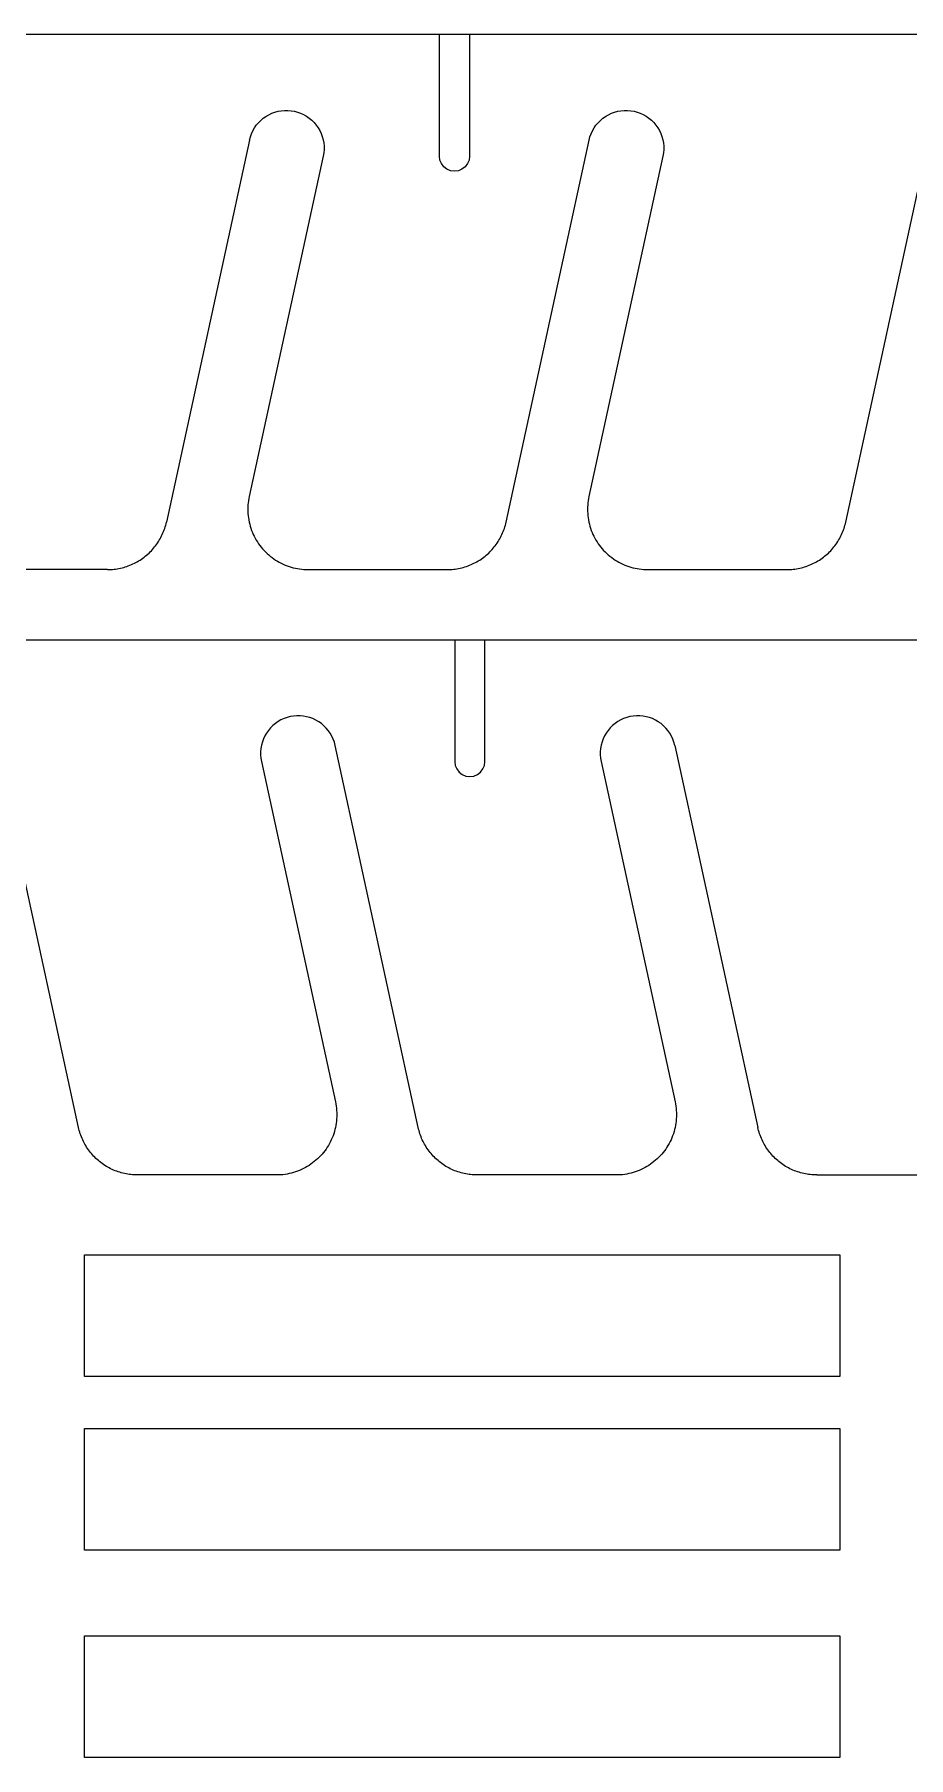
# Model space of a CAD drawing. Extents: x -30.9 to 30.9, y -19.5 to 19.5.
# Drawn here: x 0.07 to 14.55, y -14.21 to 14.34 of the extents above; entities that cross this region are included whole.
import ezdxf

# ---------------------------------------------------------------- set-up
doc = ezdxf.new("R2010")
doc.units = 0
doc.header["$MEASUREMENT"] = 0
doc.layers.get('0').update_dxf_attribs({"linetype": 'CONTINUOUS'})

msp = doc.modelspace()

# ---------------------------------------------------------------- linework, layer by layer
for p, q in [((6.776, 14.34), (-3.981, 14.34)), ((6.776, 12.325), (6.776, 14.34)), ((7.276, 14.34), (6.776, 14.34)), ((7.276, 14.34), (7.276, 12.325)), ((18.033, 14.34), (7.276, 14.34)), ((3.743, 12.836), (3.778, 12.878)), ((3.778, 12.878), (3.817, 12.917)), ((3.817, 12.917), (3.858, 12.952)), ((3.858, 12.952), (3.903, 12.983)), ((3.903, 12.983), (3.95, 13.011)), ((3.95, 13.011), (3.999, 13.034)), ((3.999, 13.034), (4.05, 13.053)), ((4.05, 13.053), (4.103, 13.067)), ((4.103, 13.067), (4.157, 13.077)), ((4.157, 13.077), (4.211, 13.082)), ((4.211, 13.082), (4.266, 13.082)), ((4.266, 13.082), (4.32, 13.077)), ((4.32, 13.077), (4.374, 13.068)), ((4.374, 13.068), (4.426, 13.054)), ((4.426, 13.054), (4.478, 13.036)), ((4.478, 13.036), (4.527, 13.013)), ((4.527, 13.013), (4.574, 12.986)), ((4.574, 12.986), (4.619, 12.955)), ((4.619, 12.955), (4.661, 12.92)), ((4.661, 12.92), (4.7, 12.882)), ((4.7, 12.882), (4.735, 12.84)), ((9.372, 12.836), (9.407, 12.878)), ((9.407, 12.878), (9.445, 12.917)), ((9.445, 12.917), (9.487, 12.952)), ((9.487, 12.952), (9.531, 12.983)), ((9.531, 12.983), (9.578, 13.011)), ((9.578, 13.011), (9.628, 13.034)), ((9.628, 13.034), (9.679, 13.053)), ((9.679, 13.053), (9.732, 13.067)), ((9.732, 13.067), (9.785, 13.077)), ((9.785, 13.077), (9.839, 13.082)), ((9.839, 13.082), (9.894, 13.082)), ((9.894, 13.082), (9.948, 13.077)), ((9.948, 13.077), (10.002, 13.068)), ((10.002, 13.068), (10.055, 13.054)), ((10.055, 13.054), (10.106, 13.036)), ((10.106, 13.036), (10.156, 13.013)), ((10.156, 13.013), (10.203, 12.986)), ((10.203, 12.986), (10.248, 12.955)), ((10.248, 12.955), (10.29, 12.92)), ((10.29, 12.92), (10.328, 12.882)), ((10.328, 12.882), (10.364, 12.84)), ((3.63, 12.59), (2.254, 6.26)), ((3.63, 12.59), (3.644, 12.643)), ((3.644, 12.643), (3.662, 12.694)), ((3.662, 12.694), (3.685, 12.744)), ((3.685, 12.744), (3.712, 12.791)), ((3.712, 12.791), (3.743, 12.836)), ((4.735, 12.84), (4.767, 12.795)), ((4.767, 12.795), (4.794, 12.748)), ((4.794, 12.748), (4.817, 12.699)), ((4.817, 12.699), (4.836, 12.648)), ((4.836, 12.648), (4.85, 12.595)), ((4.85, 12.595), (4.86, 12.542)), ((7.883, 6.26), (9.259, 12.59)), ((9.259, 12.59), (9.272, 12.643)), ((9.272, 12.643), (9.291, 12.694)), ((9.291, 12.694), (9.314, 12.744)), ((9.314, 12.744), (9.341, 12.791)), ((9.341, 12.791), (9.372, 12.836)), ((10.364, 12.84), (10.395, 12.795)), ((10.395, 12.795), (10.423, 12.748)), ((10.423, 12.748), (10.446, 12.699)), ((10.446, 12.699), (10.465, 12.648)), ((10.465, 12.648), (10.479, 12.595)), ((10.479, 12.595), (10.489, 12.542)), ((13.511, 6.26), (14.887, 12.59)), ((4.852, 12.325), (3.626, 6.685)), ((4.861, 12.378), (4.852, 12.325)), ((4.86, 12.542), (4.865, 12.487)), ((4.865, 12.433), (4.861, 12.378)), ((4.865, 12.487), (4.865, 12.433)), ((6.785, 12.26), (6.776, 12.325)), ((7.276, 12.325), (7.268, 12.26)), ((10.48, 12.325), (9.254, 6.685)), ((10.489, 12.378), (10.48, 12.325)), ((10.489, 12.542), (10.494, 12.487)), ((10.494, 12.433), (10.489, 12.378)), ((10.494, 12.487), (10.494, 12.433)), ((6.81, 12.2), (6.785, 12.26)), ((6.849, 12.148), (6.81, 12.2)), ((6.901, 12.108), (6.849, 12.148)), ((6.962, 12.083), (6.901, 12.108)), ((7.026, 12.075), (6.962, 12.083)), ((7.091, 12.083), (7.026, 12.075)), ((7.151, 12.108), (7.091, 12.083)), ((7.203, 12.148), (7.151, 12.108)), ((7.243, 12.2), (7.203, 12.148)), ((7.268, 12.26), (7.243, 12.2)), ((3.609, 6.58), (3.605, 6.544)), ((3.613, 6.615), (3.609, 6.58)), ((3.619, 6.65), (3.613, 6.615)), ((3.626, 6.685), (3.619, 6.65)), ((9.237, 6.58), (9.234, 6.544)), ((9.241, 6.615), (9.237, 6.58)), ((9.247, 6.65), (9.241, 6.615)), ((9.254, 6.685), (9.247, 6.65)), ((3.605, 6.544), (3.603, 6.508)), ((3.603, 6.508), (3.603, 6.473)), ((3.603, 6.473), (3.603, 6.437)), ((3.603, 6.437), (3.605, 6.401)), ((3.605, 6.401), (3.609, 6.366)), ((3.609, 6.366), (3.613, 6.33)), ((3.613, 6.33), (3.619, 6.295)), ((3.619, 6.295), (3.626, 6.26)), ((9.232, 6.508), (9.231, 6.473)), ((9.231, 6.473), (9.232, 6.437)), ((9.234, 6.544), (9.232, 6.508)), ((9.232, 6.437), (9.234, 6.401)), ((9.234, 6.401), (9.237, 6.366)), ((9.237, 6.366), (9.241, 6.33)), ((9.241, 6.33), (9.247, 6.295)), ((9.247, 6.295), (9.254, 6.26)), ((2.148, 5.982), (2.161, 6.006)), ((2.161, 6.006), (2.174, 6.03)), ((2.174, 6.03), (2.185, 6.055)), ((2.185, 6.055), (2.196, 6.08)), ((2.196, 6.08), (2.207, 6.105)), ((2.207, 6.105), (2.216, 6.13)), ((2.216, 6.13), (2.225, 6.156)), ((2.225, 6.156), (2.234, 6.182)), ((2.234, 6.182), (2.241, 6.208)), ((2.241, 6.208), (2.248, 6.234)), ((2.248, 6.234), (2.254, 6.26)), ((3.626, 6.26), (3.634, 6.225)), ((3.634, 6.225), (3.643, 6.191)), ((3.643, 6.191), (3.654, 6.157)), ((3.654, 6.157), (3.666, 6.123)), ((3.666, 6.123), (3.679, 6.09)), ((3.679, 6.09), (3.693, 6.057)), ((3.693, 6.057), (3.709, 6.025)), ((3.709, 6.025), (3.725, 5.993)), ((7.777, 5.982), (7.79, 6.006)), ((7.79, 6.006), (7.802, 6.03)), ((7.802, 6.03), (7.814, 6.055)), ((7.814, 6.055), (7.825, 6.08)), ((7.825, 6.08), (7.835, 6.105)), ((7.835, 6.105), (7.845, 6.13)), ((7.845, 6.13), (7.854, 6.156)), ((7.854, 6.156), (7.862, 6.182)), ((7.862, 6.182), (7.87, 6.208)), ((7.87, 6.208), (7.876, 6.234)), ((7.876, 6.234), (7.883, 6.26)), ((9.254, 6.26), (9.262, 6.225)), ((9.262, 6.225), (9.272, 6.191)), ((9.272, 6.191), (9.282, 6.157)), ((9.282, 6.157), (9.294, 6.123)), ((9.294, 6.123), (9.307, 6.09)), ((9.307, 6.09), (9.322, 6.057)), ((9.322, 6.057), (9.337, 6.025)), ((9.337, 6.025), (9.354, 5.993)), ((13.405, 5.982), (13.418, 6.006)), ((13.418, 6.006), (13.431, 6.03)), ((13.431, 6.03), (13.442, 6.055)), ((13.442, 6.055), (13.453, 6.08)), ((13.453, 6.08), (13.464, 6.105)), ((13.464, 6.105), (13.473, 6.13)), ((13.473, 6.13), (13.482, 6.156)), ((13.482, 6.156), (13.49, 6.182)), ((13.49, 6.182), (13.498, 6.208)), ((13.498, 6.208), (13.505, 6.234)), ((13.505, 6.234), (13.511, 6.26)), ((1.904, 5.694), (1.925, 5.712)), ((1.925, 5.712), (1.946, 5.729)), ((1.946, 5.729), (1.966, 5.748)), ((1.966, 5.748), (1.985, 5.767)), ((1.985, 5.767), (2.004, 5.786)), ((2.004, 5.786), (2.022, 5.806)), ((2.022, 5.806), (2.04, 5.827)), ((2.04, 5.827), (2.057, 5.848)), ((2.057, 5.848), (2.074, 5.869)), ((2.074, 5.869), (2.09, 5.891)), ((2.09, 5.891), (2.106, 5.913)), ((2.106, 5.913), (2.121, 5.936)), ((2.121, 5.936), (2.135, 5.959)), ((2.135, 5.959), (2.148, 5.982)), ((3.725, 5.993), (3.743, 5.962)), ((3.743, 5.962), (3.762, 5.932)), ((3.762, 5.932), (3.781, 5.902)), ((3.781, 5.902), (3.802, 5.873)), ((3.802, 5.873), (3.824, 5.845)), ((3.824, 5.845), (3.847, 5.818)), ((3.847, 5.818), (3.871, 5.791)), ((3.871, 5.791), (3.896, 5.766)), ((3.896, 5.766), (3.921, 5.741)), ((3.921, 5.741), (3.948, 5.717)), ((3.948, 5.717), (3.975, 5.694)), ((7.533, 5.694), (7.554, 5.712)), ((7.554, 5.712), (7.574, 5.729)), ((7.574, 5.729), (7.594, 5.748)), ((7.594, 5.748), (7.614, 5.767)), ((7.614, 5.767), (7.632, 5.786)), ((7.632, 5.786), (7.651, 5.806)), ((7.651, 5.806), (7.669, 5.827)), ((7.669, 5.827), (7.686, 5.848)), ((7.686, 5.848), (7.703, 5.869)), ((7.703, 5.869), (7.719, 5.891)), ((7.719, 5.891), (7.734, 5.913)), ((7.734, 5.913), (7.749, 5.936)), ((7.749, 5.936), (7.763, 5.959)), ((7.763, 5.959), (7.777, 5.982)), ((9.354, 5.993), (9.371, 5.962)), ((9.371, 5.962), (9.39, 5.932)), ((9.39, 5.932), (9.41, 5.902)), ((9.41, 5.902), (9.431, 5.873)), ((9.431, 5.873), (9.453, 5.845)), ((9.453, 5.845), (9.476, 5.818)), ((9.476, 5.818), (9.499, 5.791)), ((9.499, 5.791), (9.524, 5.766)), ((9.524, 5.766), (9.55, 5.741)), ((9.55, 5.741), (9.576, 5.717)), ((9.576, 5.717), (9.604, 5.694)), ((13.161, 5.694), (13.182, 5.712)), ((13.182, 5.712), (13.203, 5.729)), ((13.203, 5.729), (13.223, 5.748)), ((13.223, 5.748), (13.242, 5.767)), ((13.242, 5.767), (13.261, 5.786)), ((13.261, 5.786), (13.279, 5.806)), ((13.279, 5.806), (13.297, 5.827)), ((13.297, 5.827), (13.314, 5.848)), ((13.314, 5.848), (13.331, 5.869)), ((13.331, 5.869), (13.347, 5.891)), ((13.347, 5.891), (13.363, 5.913)), ((13.363, 5.913), (13.377, 5.936)), ((13.377, 5.936), (13.392, 5.959)), ((13.392, 5.959), (13.405, 5.982)), ((1.277, 5.473), (-1.026, 5.473)), ((1.277, 5.473), (1.304, 5.473)), ((1.304, 5.473), (1.331, 5.474)), ((1.331, 5.474), (1.358, 5.476)), ((1.358, 5.476), (1.385, 5.479)), ((1.385, 5.479), (1.412, 5.482)), ((1.412, 5.482), (1.439, 5.486)), ((1.439, 5.486), (1.466, 5.491)), ((1.466, 5.491), (1.492, 5.496)), ((1.492, 5.496), (1.519, 5.502)), ((1.519, 5.502), (1.545, 5.509)), ((1.545, 5.509), (1.571, 5.517)), ((1.571, 5.517), (1.597, 5.525)), ((1.597, 5.525), (1.622, 5.534)), ((1.622, 5.534), (1.648, 5.544)), ((1.648, 5.544), (1.673, 5.555)), ((1.673, 5.555), (1.698, 5.566)), ((1.698, 5.566), (1.722, 5.577)), ((1.722, 5.577), (1.746, 5.59)), ((1.746, 5.59), (1.77, 5.603)), ((1.77, 5.603), (1.793, 5.616)), ((1.793, 5.616), (1.816, 5.631)), ((1.816, 5.631), (1.839, 5.646)), ((1.839, 5.646), (1.861, 5.661)), ((1.861, 5.661), (1.883, 5.677)), ((1.883, 5.677), (1.904, 5.694)), ((3.975, 5.694), (4.004, 5.672)), ((4.004, 5.672), (4.033, 5.651)), ((4.033, 5.651), (4.062, 5.632)), ((4.062, 5.632), (4.093, 5.613)), ((4.093, 5.613), (4.124, 5.595)), ((4.124, 5.595), (4.155, 5.579)), ((4.155, 5.579), (4.187, 5.563)), ((4.187, 5.563), (4.22, 5.549)), ((4.22, 5.549), (4.253, 5.536)), ((4.253, 5.536), (4.287, 5.524)), ((4.287, 5.524), (4.321, 5.513)), ((4.321, 5.513), (4.356, 5.504)), ((4.356, 5.504), (4.39, 5.496)), ((4.39, 5.496), (4.425, 5.489)), ((4.425, 5.489), (4.461, 5.483)), ((4.461, 5.483), (4.496, 5.479)), ((4.496, 5.479), (4.531, 5.475)), ((4.531, 5.475), (4.567, 5.473)), ((4.567, 5.473), (4.603, 5.473)), ((4.603, 5.473), (6.905, 5.473)), ((6.905, 5.473), (6.932, 5.473)), ((6.932, 5.473), (6.96, 5.474)), ((6.96, 5.474), (6.987, 5.476)), ((6.987, 5.476), (7.014, 5.479)), ((7.014, 5.479), (7.041, 5.482)), ((7.041, 5.482), (7.067, 5.486)), ((7.067, 5.486), (7.094, 5.491)), ((7.094, 5.491), (7.121, 5.496)), ((7.121, 5.496), (7.147, 5.502)), ((7.147, 5.502), (7.173, 5.509)), ((7.173, 5.509), (7.199, 5.517)), ((7.199, 5.517), (7.225, 5.525)), ((7.225, 5.525), (7.251, 5.534)), ((7.251, 5.534), (7.276, 5.544)), ((7.276, 5.544), (7.301, 5.555)), ((7.301, 5.555), (7.326, 5.566)), ((7.326, 5.566), (7.35, 5.577)), ((7.35, 5.577), (7.375, 5.59)), ((7.375, 5.59), (7.398, 5.603)), ((7.398, 5.603), (7.422, 5.616)), ((7.422, 5.616), (7.445, 5.631)), ((7.445, 5.631), (7.468, 5.646)), ((7.468, 5.646), (7.49, 5.661)), ((7.49, 5.661), (7.512, 5.677)), ((7.512, 5.677), (7.533, 5.694)), ((9.604, 5.694), (9.632, 5.672)), ((9.632, 5.672), (9.661, 5.651)), ((9.661, 5.651), (9.691, 5.632)), ((9.691, 5.632), (9.721, 5.613)), ((9.721, 5.613), (9.752, 5.595)), ((9.752, 5.595), (9.784, 5.579)), ((9.784, 5.579), (9.816, 5.563)), ((9.816, 5.563), (9.849, 5.549)), ((9.849, 5.549), (9.882, 5.536)), ((9.882, 5.536), (9.916, 5.524)), ((9.916, 5.524), (9.95, 5.513)), ((9.95, 5.513), (9.984, 5.504)), ((9.984, 5.504), (10.019, 5.496)), ((10.019, 5.496), (10.054, 5.489)), ((10.054, 5.489), (10.089, 5.483)), ((10.089, 5.483), (10.124, 5.479)), ((10.124, 5.479), (10.16, 5.475)), ((10.16, 5.475), (10.196, 5.473)), ((10.196, 5.473), (10.231, 5.473)), ((10.231, 5.473), (12.534, 5.473)), ((12.534, 5.473), (12.561, 5.473)), ((12.561, 5.473), (12.588, 5.474)), ((12.588, 5.474), (12.615, 5.476)), ((12.615, 5.476), (12.642, 5.479)), ((12.642, 5.479), (12.669, 5.482)), ((12.669, 5.482), (12.696, 5.486)), ((12.696, 5.486), (12.723, 5.491)), ((12.723, 5.491), (12.749, 5.496)), ((12.749, 5.496), (12.776, 5.502)), ((12.776, 5.502), (12.802, 5.509)), ((12.802, 5.509), (12.828, 5.517)), ((12.828, 5.517), (12.854, 5.525)), ((12.854, 5.525), (12.879, 5.534)), ((12.879, 5.534), (12.905, 5.544)), ((12.905, 5.544), (12.93, 5.555)), ((12.93, 5.555), (12.954, 5.566)), ((12.954, 5.566), (12.979, 5.577)), ((12.979, 5.577), (13.003, 5.59)), ((13.003, 5.59), (13.027, 5.603)), ((13.027, 5.603), (13.05, 5.616)), ((13.05, 5.616), (13.073, 5.631)), ((13.073, 5.631), (13.096, 5.646)), ((13.096, 5.646), (13.118, 5.661)), ((13.118, 5.661), (13.14, 5.677)), ((13.14, 5.677), (13.161, 5.694)), ((-3.725, 4.309), (7.032, 4.309)), ((7.032, 4.309), (7.032, 2.294)), ((7.032, 4.309), (7.532, 4.309)), ((7.532, 2.294), (7.532, 4.309)), ((7.532, 4.309), (18.289, 4.309)), ((4.018, 2.889), (3.98, 2.85)), ((4.06, 2.924), (4.018, 2.889)), ((4.105, 2.955), (4.06, 2.924)), ((4.152, 2.982), (4.105, 2.955)), ((4.202, 3.005), (4.152, 2.982)), ((4.253, 3.023), (4.202, 3.005)), ((4.306, 3.037), (4.253, 3.023)), ((4.36, 3.046), (4.306, 3.037)), ((4.414, 3.051), (4.36, 3.046)), ((4.469, 3.051), (4.414, 3.051)), ((4.523, 3.046), (4.469, 3.051)), ((4.577, 3.036), (4.523, 3.046)), ((4.629, 3.022), (4.577, 3.036)), ((4.68, 3.003), (4.629, 3.022)), ((4.73, 2.98), (4.68, 3.003)), ((4.777, 2.952), (4.73, 2.98)), ((4.821, 2.921), (4.777, 2.952)), ((4.863, 2.885), (4.821, 2.921)), ((4.901, 2.847), (4.863, 2.885)), ((9.647, 2.889), (9.608, 2.85)), ((9.689, 2.924), (9.647, 2.889)), ((9.734, 2.955), (9.689, 2.924)), ((9.781, 2.982), (9.734, 2.955)), ((9.83, 3.005), (9.781, 2.982)), ((9.882, 3.023), (9.83, 3.005)), ((9.935, 3.037), (9.882, 3.023)), ((9.988, 3.046), (9.935, 3.037)), ((10.043, 3.051), (9.988, 3.046)), ((10.097, 3.051), (10.043, 3.051)), ((10.151, 3.046), (10.097, 3.051)), ((10.205, 3.036), (10.151, 3.046)), ((10.258, 3.022), (10.205, 3.036)), ((10.309, 3.003), (10.258, 3.022)), ((10.358, 2.98), (10.309, 3.003)), ((10.405, 2.952), (10.358, 2.98)), ((10.45, 2.921), (10.405, 2.952)), ((10.491, 2.885), (10.45, 2.921)), ((10.53, 2.847), (10.491, 2.885)), ((3.844, 2.617), (3.829, 2.564)), ((3.862, 2.668), (3.844, 2.617)), ((3.886, 2.717), (3.862, 2.668)), ((3.913, 2.764), (3.886, 2.717)), ((3.945, 2.809), (3.913, 2.764)), ((3.98, 2.85), (3.945, 2.809)), ((4.936, 2.805), (4.901, 2.847)), ((4.967, 2.76), (4.936, 2.805)), ((4.994, 2.713), (4.967, 2.76)), ((5.017, 2.663), (4.994, 2.713)), ((5.036, 2.612), (5.017, 2.663)), ((5.05, 2.559), (5.036, 2.612)), ((9.472, 2.617), (9.458, 2.564)), ((9.491, 2.668), (9.472, 2.617)), ((9.514, 2.717), (9.491, 2.668)), ((9.542, 2.764), (9.514, 2.717)), ((9.573, 2.809), (9.542, 2.764)), ((9.608, 2.85), (9.573, 2.809)), ((10.565, 2.805), (10.53, 2.847)), ((10.596, 2.76), (10.565, 2.805)), ((10.623, 2.713), (10.596, 2.76)), ((10.646, 2.663), (10.623, 2.713)), ((10.664, 2.612), (10.646, 2.663)), ((10.678, 2.559), (10.664, 2.612)), ((0.797, -3.771), (-0.579, 2.559)), ((3.815, 2.456), (3.814, 2.402)), ((3.814, 2.402), (3.819, 2.347)), ((3.819, 2.51), (3.815, 2.456)), ((3.829, 2.564), (3.819, 2.51)), ((3.819, 2.347), (3.828, 2.294)), ((3.828, 2.294), (5.054, -3.346)), ((6.426, -3.771), (5.05, 2.559)), ((7.032, 2.294), (7.04, 2.229)), ((7.523, 2.229), (7.532, 2.294)), ((9.448, 2.51), (9.443, 2.456)), ((9.443, 2.456), (9.443, 2.402)), ((9.443, 2.402), (9.447, 2.347)), ((9.447, 2.347), (9.457, 2.294)), ((9.458, 2.564), (9.448, 2.51)), ((9.457, 2.294), (10.682, -3.346)), ((10.678, 2.559), (12.054, -3.771)), ((7.04, 2.229), (7.065, 2.169)), ((7.065, 2.169), (7.105, 2.117)), ((7.105, 2.117), (7.157, 2.077)), ((7.157, 2.077), (7.217, 2.052)), ((7.217, 2.052), (7.282, 2.044)), ((7.282, 2.044), (7.347, 2.052)), ((7.347, 2.052), (7.407, 2.077)), ((7.407, 2.077), (7.459, 2.117)), ((7.459, 2.117), (7.498, 2.169)), ((7.498, 2.169), (7.523, 2.229)), ((5.054, -3.346), (5.061, -3.381)), ((5.061, -3.381), (5.067, -3.416)), ((5.067, -3.416), (5.071, -3.452)), ((10.682, -3.346), (10.689, -3.381)), ((10.689, -3.381), (10.695, -3.416)), ((10.695, -3.416), (10.7, -3.452)), ((5.067, -3.701), (5.061, -3.736)), ((5.071, -3.665), (5.067, -3.701)), ((5.071, -3.452), (5.074, -3.487)), ((5.074, -3.63), (5.071, -3.665)), ((5.074, -3.487), (5.076, -3.523)), ((5.076, -3.594), (5.074, -3.63)), ((5.076, -3.523), (5.077, -3.558)), ((5.077, -3.558), (5.076, -3.594)), ((10.695, -3.701), (10.689, -3.736)), ((10.7, -3.665), (10.695, -3.701)), ((10.7, -3.452), (10.703, -3.487)), ((10.703, -3.63), (10.7, -3.665)), ((10.703, -3.487), (10.705, -3.523)), ((10.705, -3.594), (10.703, -3.63)), ((10.705, -3.523), (10.705, -3.558)), ((10.705, -3.558), (10.705, -3.594)), ((0.803, -3.797), (0.797, -3.771)), ((0.81, -3.823), (0.803, -3.797)), ((0.818, -3.849), (0.81, -3.823)), ((0.826, -3.875), (0.818, -3.849)), ((0.835, -3.901), (0.826, -3.875)), ((0.844, -3.926), (0.835, -3.901)), ((0.855, -3.951), (0.844, -3.926)), ((0.866, -3.976), (0.855, -3.951)), ((0.877, -4.001), (0.866, -3.976)), ((4.986, -3.974), (4.971, -4.006)), ((5.001, -3.941), (4.986, -3.974)), ((5.014, -3.908), (5.001, -3.941)), ((5.026, -3.874), (5.014, -3.908)), ((5.036, -3.84), (5.026, -3.874)), ((5.046, -3.806), (5.036, -3.84)), ((5.054, -3.771), (5.046, -3.806)), ((5.061, -3.736), (5.054, -3.771)), ((6.432, -3.797), (6.426, -3.771)), ((6.439, -3.823), (6.432, -3.797)), ((6.446, -3.849), (6.439, -3.823)), ((6.454, -3.875), (6.446, -3.849)), ((6.463, -3.901), (6.454, -3.875)), ((6.473, -3.926), (6.463, -3.901)), ((6.483, -3.951), (6.473, -3.926)), ((6.494, -3.976), (6.483, -3.951)), ((6.506, -4.001), (6.494, -3.976)), ((10.615, -3.974), (10.599, -4.006)), ((10.629, -3.941), (10.615, -3.974)), ((10.642, -3.908), (10.629, -3.941)), ((10.654, -3.874), (10.642, -3.908)), ((10.665, -3.84), (10.654, -3.874)), ((10.674, -3.806), (10.665, -3.84)), ((10.682, -3.771), (10.674, -3.806)), ((10.689, -3.736), (10.682, -3.771)), ((12.06, -3.797), (12.054, -3.771)), ((12.067, -3.823), (12.06, -3.797)), ((12.075, -3.849), (12.067, -3.823)), ((12.083, -3.875), (12.075, -3.849)), ((12.092, -3.901), (12.083, -3.875)), ((12.101, -3.926), (12.092, -3.901)), ((12.112, -3.951), (12.101, -3.926)), ((12.123, -3.976), (12.112, -3.951)), ((12.134, -4.001), (12.123, -3.976)), ((0.89, -4.025), (0.877, -4.001)), ((0.903, -4.049), (0.89, -4.025)), ((0.916, -4.072), (0.903, -4.049)), ((0.931, -4.095), (0.916, -4.072)), ((0.946, -4.118), (0.931, -4.095)), ((0.961, -4.14), (0.946, -4.118)), ((0.977, -4.162), (0.961, -4.14)), ((0.994, -4.183), (0.977, -4.162)), ((1.011, -4.204), (0.994, -4.183)), ((1.029, -4.225), (1.011, -4.204)), ((1.047, -4.245), (1.029, -4.225)), ((1.066, -4.264), (1.047, -4.245)), ((1.086, -4.283), (1.066, -4.264)), ((4.784, -4.265), (4.758, -4.29)), ((4.809, -4.24), (4.784, -4.265)), ((4.833, -4.213), (4.809, -4.24)), ((4.855, -4.186), (4.833, -4.213)), ((4.877, -4.158), (4.855, -4.186)), ((4.898, -4.129), (4.877, -4.158)), ((4.918, -4.099), (4.898, -4.129)), ((4.937, -4.069), (4.918, -4.099)), ((4.954, -4.038), (4.937, -4.069)), ((4.971, -4.006), (4.954, -4.038)), ((6.518, -4.025), (6.506, -4.001)), ((6.531, -4.049), (6.518, -4.025)), ((6.545, -4.072), (6.531, -4.049)), ((6.559, -4.095), (6.545, -4.072)), ((6.574, -4.118), (6.559, -4.095)), ((6.59, -4.14), (6.574, -4.118)), ((6.606, -4.162), (6.59, -4.14)), ((6.622, -4.183), (6.606, -4.162)), ((6.64, -4.204), (6.622, -4.183)), ((6.657, -4.225), (6.64, -4.204)), ((6.676, -4.245), (6.657, -4.225)), ((6.695, -4.264), (6.676, -4.245)), ((6.714, -4.283), (6.695, -4.264)), ((10.412, -4.265), (10.387, -4.29)), ((10.437, -4.24), (10.412, -4.265)), ((10.461, -4.213), (10.437, -4.24)), ((10.484, -4.186), (10.461, -4.213)), ((10.506, -4.158), (10.484, -4.186)), ((10.527, -4.129), (10.506, -4.158)), ((10.547, -4.099), (10.527, -4.129)), ((10.565, -4.069), (10.547, -4.099)), ((10.583, -4.038), (10.565, -4.069)), ((10.599, -4.006), (10.583, -4.038)), ((12.147, -4.025), (12.134, -4.001)), ((12.16, -4.049), (12.147, -4.025)), ((12.173, -4.072), (12.16, -4.049)), ((12.188, -4.095), (12.173, -4.072)), ((12.202, -4.118), (12.188, -4.095)), ((12.218, -4.14), (12.202, -4.118)), ((12.234, -4.162), (12.218, -4.14)), ((12.251, -4.183), (12.234, -4.162)), ((12.268, -4.204), (12.251, -4.183)), ((12.286, -4.225), (12.268, -4.204)), ((12.304, -4.245), (12.286, -4.225)), ((12.323, -4.264), (12.304, -4.245)), ((12.342, -4.283), (12.323, -4.264)), ((1.105, -4.302), (1.086, -4.283)), ((1.126, -4.32), (1.105, -4.302)), ((1.147, -4.337), (1.126, -4.32)), ((1.168, -4.354), (1.147, -4.337)), ((1.19, -4.37), (1.168, -4.354)), ((1.212, -4.385), (1.19, -4.37)), ((1.235, -4.4), (1.212, -4.385)), ((1.258, -4.415), (1.235, -4.4)), ((1.281, -4.428), (1.258, -4.415)), ((1.305, -4.441), (1.281, -4.428)), ((1.329, -4.454), (1.305, -4.441)), ((1.354, -4.466), (1.329, -4.454)), ((1.378, -4.477), (1.354, -4.466)), ((1.403, -4.487), (1.378, -4.477)), ((1.429, -4.497), (1.403, -4.487)), ((1.454, -4.506), (1.429, -4.497)), ((1.48, -4.514), (1.454, -4.506)), ((1.506, -4.522), (1.48, -4.514)), ((1.533, -4.529), (1.506, -4.522)), ((1.559, -4.535), (1.533, -4.529)), ((1.585, -4.54), (1.559, -4.535)), ((1.612, -4.545), (1.585, -4.54)), ((1.639, -4.549), (1.612, -4.545)), ((1.666, -4.552), (1.639, -4.549)), ((1.693, -4.555), (1.666, -4.552)), ((1.72, -4.557), (1.693, -4.555)), ((1.747, -4.558), (1.72, -4.557)), ((1.774, -4.558), (1.747, -4.558)), ((4.077, -4.558), (1.774, -4.558)), ((4.113, -4.558), (4.077, -4.558)), ((4.148, -4.556), (4.113, -4.558)), ((4.184, -4.553), (4.148, -4.556)), ((4.219, -4.548), (4.184, -4.553)), ((4.254, -4.542), (4.219, -4.548)), ((4.289, -4.535), (4.254, -4.542)), ((4.324, -4.527), (4.289, -4.535)), ((4.359, -4.518), (4.324, -4.527)), ((4.393, -4.507), (4.359, -4.518)), ((4.426, -4.495), (4.393, -4.507)), ((4.46, -4.482), (4.426, -4.495)), ((4.492, -4.468), (4.46, -4.482)), ((4.524, -4.453), (4.492, -4.468)), ((4.556, -4.436), (4.524, -4.453)), ((4.587, -4.418), (4.556, -4.436)), ((4.617, -4.4), (4.587, -4.418)), ((4.647, -4.38), (4.617, -4.4)), ((4.676, -4.359), (4.647, -4.38)), ((4.704, -4.337), (4.676, -4.359)), ((4.732, -4.314), (4.704, -4.337)), ((4.758, -4.29), (4.732, -4.314)), ((6.734, -4.302), (6.714, -4.283)), ((6.754, -4.32), (6.734, -4.302)), ((6.775, -4.337), (6.754, -4.32)), ((6.797, -4.354), (6.775, -4.337)), ((6.818, -4.37), (6.797, -4.354)), ((6.841, -4.385), (6.818, -4.37)), ((6.863, -4.4), (6.841, -4.385)), ((6.886, -4.415), (6.863, -4.4)), ((6.91, -4.428), (6.886, -4.415)), ((6.934, -4.441), (6.91, -4.428)), ((6.958, -4.454), (6.934, -4.441)), ((6.982, -4.466), (6.958, -4.454)), ((7.007, -4.477), (6.982, -4.466)), ((7.032, -4.487), (7.007, -4.477)), ((7.057, -4.497), (7.032, -4.487)), ((7.083, -4.506), (7.057, -4.497)), ((7.109, -4.514), (7.083, -4.506)), ((7.135, -4.522), (7.109, -4.514)), ((7.161, -4.529), (7.135, -4.522)), ((7.187, -4.535), (7.161, -4.529)), ((7.214, -4.54), (7.187, -4.535)), ((7.241, -4.545), (7.214, -4.54)), ((7.268, -4.549), (7.241, -4.545)), ((7.294, -4.552), (7.268, -4.549)), ((7.321, -4.555), (7.294, -4.552)), ((7.349, -4.557), (7.321, -4.555)), ((7.376, -4.558), (7.349, -4.557)), ((7.403, -4.558), (7.376, -4.558)), ((9.705, -4.558), (7.403, -4.558)), ((9.741, -4.558), (9.705, -4.558)), ((9.777, -4.556), (9.741, -4.558)), ((9.812, -4.553), (9.777, -4.556)), ((9.848, -4.548), (9.812, -4.553)), ((9.883, -4.542), (9.848, -4.548)), ((9.918, -4.535), (9.883, -4.542)), ((9.953, -4.527), (9.918, -4.535)), ((9.987, -4.518), (9.953, -4.527)), ((10.021, -4.507), (9.987, -4.518)), ((10.055, -4.495), (10.021, -4.507)), ((10.088, -4.482), (10.055, -4.495)), ((10.121, -4.468), (10.088, -4.482)), ((10.153, -4.453), (10.121, -4.468)), ((10.185, -4.436), (10.153, -4.453)), ((10.216, -4.418), (10.185, -4.436)), ((10.246, -4.4), (10.216, -4.418)), ((10.276, -4.38), (10.246, -4.4)), ((10.305, -4.359), (10.276, -4.38)), ((10.333, -4.337), (10.305, -4.359)), ((10.36, -4.314), (10.333, -4.337)), ((10.387, -4.29), (10.36, -4.314)), ((12.362, -4.302), (12.342, -4.283)), ((12.383, -4.32), (12.362, -4.302)), ((12.404, -4.337), (12.383, -4.32)), ((12.425, -4.354), (12.404, -4.337)), ((12.447, -4.37), (12.425, -4.354)), ((12.469, -4.385), (12.447, -4.37)), ((12.492, -4.4), (12.469, -4.385)), ((12.515, -4.415), (12.492, -4.4)), ((12.538, -4.428), (12.515, -4.415)), ((12.562, -4.441), (12.538, -4.428)), ((12.586, -4.454), (12.562, -4.441)), ((12.611, -4.466), (12.586, -4.454)), ((12.635, -4.477), (12.611, -4.466)), ((12.66, -4.487), (12.635, -4.477)), ((12.686, -4.497), (12.66, -4.487)), ((12.711, -4.506), (12.686, -4.497)), ((12.737, -4.514), (12.711, -4.506)), ((12.763, -4.522), (12.737, -4.514)), ((12.789, -4.529), (12.763, -4.522)), ((12.816, -4.535), (12.789, -4.529)), ((12.842, -4.54), (12.816, -4.535)), ((12.869, -4.545), (12.842, -4.54)), ((12.896, -4.549), (12.869, -4.545)), ((12.923, -4.552), (12.896, -4.549)), ((12.95, -4.555), (12.923, -4.552)), ((12.977, -4.557), (12.95, -4.555)), ((13.004, -4.558), (12.977, -4.557)), ((13.031, -4.558), (13.004, -4.558)), ((13.031, -4.558), (15.334, -4.558)), ((0.896, -5.883), (13.412, -5.883)), ((0.896, -7.899), (0.896, -5.883)), ((13.412, -5.883), (13.412, -7.899)), ((13.412, -7.899), (0.896, -7.899)), ((0.896, -8.758), (13.412, -8.758)), ((0.896, -10.774), (0.896, -8.758)), ((13.412, -8.758), (13.412, -10.774)), ((13.412, -10.774), (0.896, -10.774)), ((0.896, -12.196), (13.412, -12.196)), ((0.896, -14.211), (0.896, -12.196)), ((13.412, -12.196), (13.412, -14.211)), ((13.412, -14.211), (0.896, -14.211))]:
    msp.add_line(p, q)

doc.saveas('drawing.dxf')
